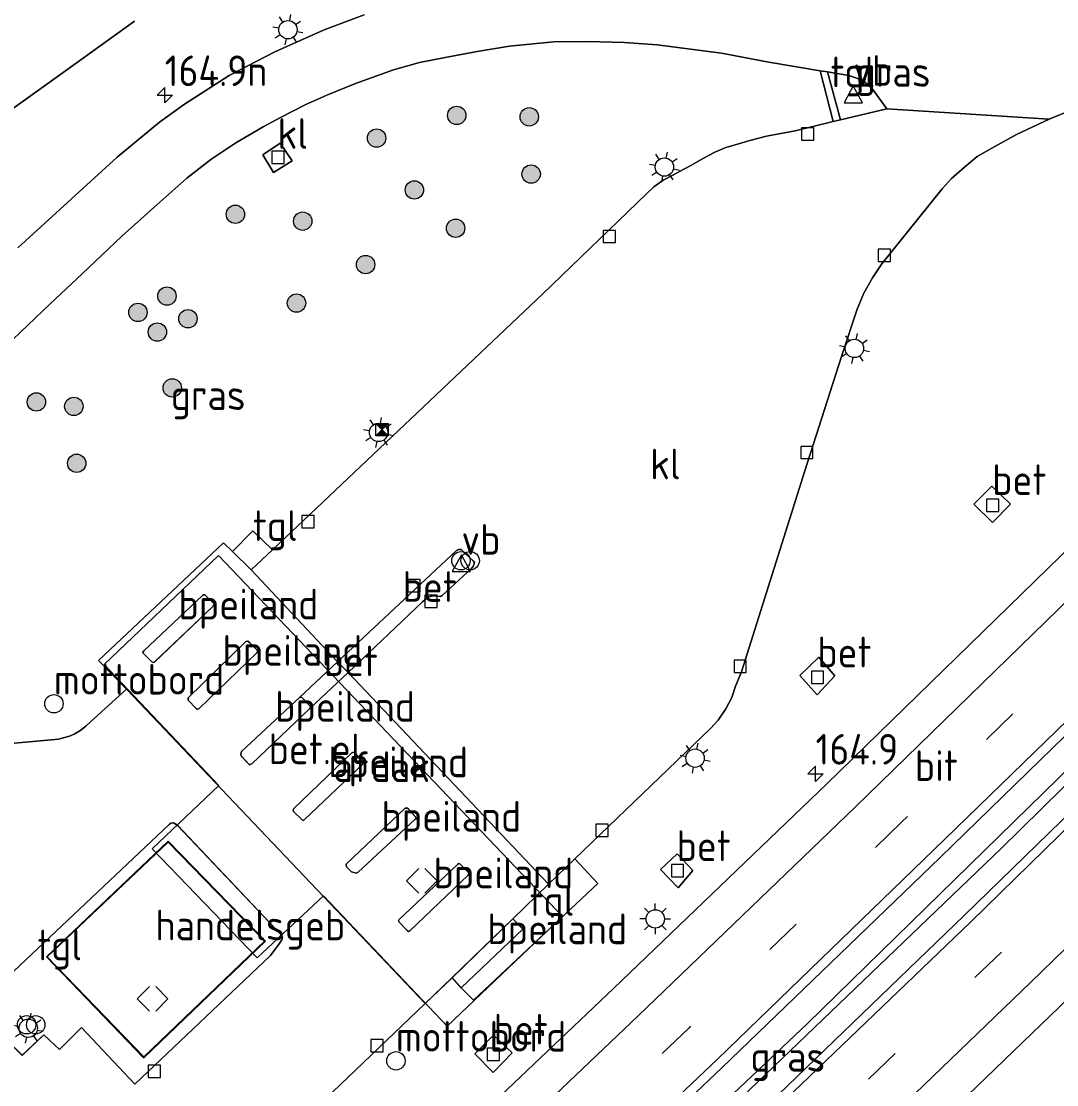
# Model space of a CAD drawing. Extents: x 253736 to 255979, y 477184 to 479215.
# Drawn here: x 255562.3 to 255646.8, y 478611 to 478697.8 of the extents above; entities that cross this region are included whole.
import ezdxf
from ezdxf.enums import TextEntityAlignment as Align

# ---------------------------------------------------------------- set-up
doc = ezdxf.new("R2010")
doc.units = 0
doc.linetypes.add('39strp', pattern=[12, 3, -9])
for name, color, linetype, lineweight in [('as-bs-kilometr', 8, 'Continuous', 18), ('bp-b5-bomenstruiken', 8, 'Continuous', 18), ('bp-b5-grasland', 8, 'Continuous', 18), ('bp-bs-boom', 8, 'Continuous', 18), ('gr-bs-geleiderail', 8, 'geleiderail', 18), ('kd-bs-dakrand', 8, 'Continuous', 18), ('kd-bs-maaiveldlijn', 8, 'Continuous', 18), ('kd-bs-nok', 8, 'Continuous', 18), ('mk-bs-39streep 0.15', 8, '39strp', 18), ('mk-bs-streep 0.15', 8, 'Continuous', 18), ('og-b5-bebouwing', 8, 'Continuous', 18), ('og-bs-inrichtingselement', 8, 'Continuous', 18), ('og-bs-terreinafscheiding', 8, 'Continuous', 18), ('vh-b5-verh_soort', 8, 'Continuous', 18), ('wh-bs-kolk', 8, 'Continuous', 18), ('wm-bs-lichtmast', 8, 'Continuous', 18), ('wm-bs-verkeersbord', 8, 'Continuous', 18)]:
    doc.layers.add(name, color=color, linetype=linetype, lineweight=lineweight)
doc.styles.add('rtw_iso', font='isocp.shx')
doc.linetypes.add('geleiderail', pattern='A,2,-1,[175,RTW.shx,S=0.5,R=0,X=0,Y=0],-1', length=4)

# ---------------------------------------------------------------- blocks, each defined once
blk = doc.blocks.new('dtbattr-r')
at = {"style": 'rtw_iso'}
blk.add_attdef('TAG', text='', height=2.5, dxfattribs=at).set_placement((0, 0), align=Align.MIDDLE_CENTER)
blk = doc.blocks.new('kolk')
blk.add_lwpolyline([(-0.5, -0.5), (0.5, -0.5), (0.5, 0.5), (-0.5, 0.5)], close=True)
blk = doc.blocks.new('dtb')
blk.add_circle((0, 0), 0.75)
blk = doc.blocks.new('dtbattr')
at = {"style": 'rtw_iso'}
blk.add_attdef('TAG', (0.591, 0.868), '', height=2.5, dxfattribs=at)
blk = doc.blocks.new('camera')
h = blk.add_hatch(color=256)
h.paths.add_polyline_path([(0.5, 0.5), (-0.5, 0.5), (0, 0)])
h.paths.add_polyline_path([(0, 0), (-0.5, -0.5), (0.5, -0.5)])
for p, q in [((-0.5, 0.5), (0.5, -0.5)), ((0.5, 0.5), (-0.5, -0.5))]:
    blk.add_line(p, q)
blk.add_lwpolyline([(-0.5, 0.5), (0.5, 0.5), (0.5, -0.5), (-0.5, -0.5)], close=True)
blk = doc.blocks.new('verkeersbord')
for p, q in [((0, 0.75), (-0.75, -0.625)), ((0.75, -0.625), (0, 0.75)), ((-0.75, -0.625), (0.75, -0.625))]:
    blk.add_line(p, q)
blk = doc.blocks.new('RW1 Buren totaal_ACAD_1_FMEBLOCK291')
at = {"layer": 'bp-b5-grasland'}
blk.add_polyline3d([(-22.17, 5.923, 25.28), (-18.508, 9.399, 25.298), (-15.92, 11.837, 25.325), (-12.669, 14.934, 25.325), (-9.824, 17.478, 25.337), (-7.371, 19.654, 25.322), (-5.408, 21.166, 25.337), (-3.365, 22.531, 25.352), (-1.153, 23.832, 25.358), (0.263, 24.601, 25.367), (2.348, 25.672, 25.388), (4.047, 26.443, 25.394), (6.388, 27.391, 25.391), (9.489, 28.487, 25.415), (11.617, 29.083, 25.445), (13.707, 29.516, 25.451), (16.322, 30.001, 25.451), (18.967, 30.441, 25.475), (22.553, 30.785, 25.481), (25.318, 30.821, 25.481), (28.326, 30.739, 25.532), (31.004, 30.54, 25.493), (36.25, 29.852, 25.535), (40.11, 29.122, 25.562), (44.294, 28.428, 25.559), (45.356, 24.278, 25.562), (42.25, 23.529, 25.541), (39.914, 23.08, 25.568), (38.556, 22.729, 25.598), (37.563, 22.428, 25.601), (36.609, 22.154, 25.601), (35.712, 21.767, 25.607), (34.833, 21.327, 25.601), (33.748, 20.7, 25.634), (33.241, 20.411, 25.643), (32.293, 19.913, 25.628), (31.498, 19.487, 25.616), (30.736, 18.937, 25.61), (30.132, 18.374, 25.646), (21.676, 10.207, 25.709), (-0.392, -10.676, 25.904), (-1.973, -9.121, 25.928), (-3.652, -10.807, 25.937), (-4.366, -10.114, 25.961), (-14.574, -19.694, 25.856), (-12.283, -22.048, 25.802), (-15.226, -24.721, 25.814), (-15.606, -25.053, 25.808), (-16.101, -25.437, 25.811), (-16.57, -25.723, 25.814), (-16.935, -25.873, 25.814), (-17.83, -26.132, 25.814), (-25.383, -26.804, 25.682)], dxfattribs=at)
blk.add_polyline3d([(1.222, 21.076, 25.301), (0.238, 22.507, 25.301), (-1.16, 21.57, 25.286), (-0.286, 20.108, 25.295)], close=True, dxfattribs=at)
blk = doc.blocks.new('RW1 Buren totaal_ACAD_1_FMEBLOCK301')
at = {"layer": 'bp-b5-grasland'}
for points in [[(-11.657, -5.268, 25.775), (3.466, 9.186, 25.82), (5.646, 11.3, 25.934), (6.387, 10.469, 25.933), (7.394, 9.458, 25.866), (17.538, 18.993, 25.928), (15.655, 20.989, 25.913), (26.745, 31.64, 25.823), (27.371, 32.325, 25.823), (27.983, 33.237, 25.823), (28.477, 34.158, 25.823), (28.766, 35.096, 25.823), (29.253, 36.258, 25.82), (34.442, 52.675, 25.76), (37.418, 61.999, 25.709), (38.689, 65.844, 25.664), (39.253, 67.171, 25.631), (39.953, 68.41, 25.631), (40.709, 69.559, 25.637), (45.644, 75.669, 25.631), (46.402, 76.518, 25.631), (47.461, 77.438, 25.631), (48.484, 78.304, 25.631), (49.922, 79.143, 25.631), (51.698, 80.114, 25.622), (54.35, 81.361, 25.634), (56.527, 82.25, 25.649)], [(107.747, 98.121, 26.01), (96.415, 86.638, 25.98), (72.297, 62.489, 25.949), (56.348, 46.73, 25.914), (36.231, 27.121, 25.846), (18.832, 10.419, 25.841), (0.938, -6.597, 25.763), (-14.016, -20.722, 25.721), (-35.506, -40.621, 25.662)]]:
    blk.add_polyline3d(points, dxfattribs=at)
for points in [[(49.738, 48.454, 25.508), (51.212, 49.947, 25.553), (49.683, 51.401, 25.493), (48.216, 49.938, 25.472)], [(35.429, 34.386, 25.547), (36.887, 35.94, 25.55), (35.569, 37.447, 25.529), (34.018, 35.947, 25.538)], [(24.084, 18.632, 25.583), (25.282, 20.033, 25.547), (24.008, 21.401, 25.529), (22.659, 20.129, 25.589)], [(8.997, 3.57, 25.589), (10.562, 5.155, 25.616), (9.016, 6.618, 25.61), (7.505, 5.074, 25.598)]]:
    blk.add_polyline3d(points, close=True, dxfattribs=at)
blk = doc.blocks.new('nokplat')
for p, q in [((-0.25, 1), (-1.25, 0)), ((0.25, 1), (1.25, 0)), ((-1.25, 0), (-0.25, -1)), ((1.25, 0), (0.25, -1))]:
    blk.add_line(p, q)
blk = doc.blocks.new('boom')
blk.add_hatch(color=256).paths.add_polyline_path([(-0.75, 0, 1), (0.75, 0, 1)])
blk.add_circle((0, 0), 0.75)
blk = doc.blocks.new('prullenbak')
for centre in [(-0.375, 0), (0.375, 0)]:
    blk.add_circle(centre, 0.75)
blk = doc.blocks.new('lantaarnpaal')
for p, q in [((-0.884, 0.884), (-0.53, 0.53)), ((0, 0.75), (0, 1.25)), ((0.53, 0.53), (0.884, 0.884)), ((-0.75, 0), (-1.25, 0)), ((0.75, 0), (1.25, 0)), ((-0.53, -0.53), (-0.884, -0.884)), ((0, -0.75), (0, -1.25)), ((0.53, -0.53), (0.884, -0.884))]:
    blk.add_line(p, q)
blk.add_circle((0, 0), 0.75)
blk = doc.blocks.new('RW1 Buren totaal_ACAD_1_FMEBLOCK908')
at = {"layer": 'vh-b5-verh_soort'}
for points in [[(13.508, 2.824, 25.739), (13.6, 2.635, 25.739), (13.565, 2.421, 25.739), (13.341, 2.082, 25.76), (12.62, 1.131, 25.781), (1.551, -9.365, 25.826), (-2.795, -4.752, 25.88), (-4.576, -6.53, 25.841), (-5.859, -5.332, 25.85), (-7.624, -7.018, 25.838), (-8.874, -5.775, 25.835), (-10.62, -7.457, 25.79), (-8.78, -9.466, 25.793), (-8.661, -9.64, 25.793), (-8.552, -9.822, 25.793), (-8.472, -10.282, 25.793), (-8.394, -11.383, 25.718), (-12.828, -11.966, 25.601), (-13.014, -11.932, 25.595), (-13.247, -11.832, 25.598), (-13.459, -11.58, 25.598), (-13.6, -11.288, 25.598), (-13.549, -11.01, 25.601), (-12.703, -4.292, 25.646), (4.361, 11.826, 25.778), (4.51, 11.927, 25.778), (4.714, 11.966, 25.784), (5.03, 11.752, 25.784)], [(12.21, 2.305, 25.772), (4.293, 10.457, 25.772), (-5.648, 1.032, 25.772), (2.282, -7.212, 25.772)]]:
    blk.add_polyline3d(points, close=True, dxfattribs=at)
blk = doc.blocks.new('RW1 Buren totaal_ACAD_1_FMEBLOCK911')
at = {"layer": 'vh-b5-verh_soort'}
for points in [[(35.87, 7.82, 25.82), (20.747, -6.634, 25.775), (11.589, -7.816, 25.82), (0.409, -9.25, 25.739), (-5.832, -10.009, 25.697), (-7.319, -10.301, 25.652), (-9.352, -10.844, 25.628), (-11.6, -11.629, 25.571), (-13.858, -12.654, 25.523), (-15.852, -13.595, 25.514), (-17.887, -14.724, 25.502), (-19.001, -15.522, 25.517), (-19.43, -15.735, 25.502), (-20.032, -16.22, 25.487), (-20.884, -17.004, 25.478), (-21.674, -17.809, 25.481), (-22.464, -18.617, 25.487), (-24.292, -20.66, 25.469), (-25.6, -22.239, 25.46), (-26.578, -23.531, 25.457), (-27.337, -24.796, 25.439), (-28.332, -26.627, 25.406), (-29.33, -28.849, 25.355), (-30.271, -31.715, 25.346), (-31.008, -33.476, 25.262), (-35.87, -32.116, 25.193), (-34.54, -27.535, 25.202), (-33.836, -24.658, 25.199), (-33.957, -23.175, 25.229), (-34.628, -15.059, 25.319), (-34.748, -11.873, 25.331), (-34.701, -9.761, 25.346), (-34.293, -8.206, 25.358), (-33.703, -5.724, 25.367), (-31.26, -6.221, 25.367), (-30.141, -2.002, 25.379), (-32.589, -1.25, 25.397), (-32.084, 0.84, 25.382), (-31.823, 1.855, 25.382), (-31.499, 2.48, 25.382), (-31.031, 3.026, 25.376), (-30.492, 3.621, 25.37), (-29.952, 4.101, 25.37), (-8.99, 23.757, 25.625), (-8.01, 24.702, 25.628), (-6.332, 26.3, 25.685), (-5.775, 26.829, 25.685), (-5.24, 27.285, 25.685), (-4.685, 27.697, 25.673), (-4.078, 28.057, 25.673), (-3.53, 28.371, 25.667), (-2.951, 28.59, 25.667), (-2.229, 28.711, 25.67), (-1.6, 28.719, 25.682), (5.953, 29.392, 25.814), (6.848, 29.651, 25.814), (7.212, 29.8, 25.814), (7.681, 30.087, 25.811), (8.177, 30.471, 25.808), (8.556, 30.803, 25.814), (11.499, 33.476, 25.802)], [(24.118, 13.438, 25.739), (15.64, 22.366, 25.784), (15.324, 22.579, 25.784), (15.12, 22.541, 25.778), (14.97, 22.44, 25.778), (-2.093, 6.322, 25.646), (-2.94, -0.397, 25.601), (-2.99, -0.674, 25.598), (-2.849, -0.967, 25.598), (-2.637, -1.219, 25.598), (-2.404, -1.318, 25.595), (-2.218, -1.353, 25.601), (2.216, -0.77, 25.718), (2.138, 0.331, 25.793), (2.058, 0.792, 25.793), (1.948, 0.974, 25.793), (1.83, 1.147, 25.793), (-0.01, 3.156, 25.79), (1.736, 4.838, 25.835), (2.986, 3.596, 25.838), (4.751, 5.281, 25.85), (6.034, 4.083, 25.841), (7.815, 5.862, 25.88), (12.161, 1.248, 25.826), (23.23, 11.745, 25.781), (23.951, 12.695, 25.76), (24.175, 13.035, 25.739), (24.209, 13.248, 25.739)]]:
    blk.add_polyline3d(points, close=True, dxfattribs=at)
blk = doc.blocks.new('RW1 Buren totaal_ACAD_1_FMEBLOCK912')
at = {"layer": 'vh-b5-verh_soort'}
for points in [[(-7.433, 18.102, 25.937), (-5.891, 16.604, 25.904), (1.152, 9.086, 25.856), (-1.946, 6.179, 25.934), (-6.685, 1.784, 25.95), (-6.749, 1.562, 25.932), (-6.731, 1.426, 25.931), (-6.067, 0.725, 25.935), (-5.979, 0.707, 25.942), (-5.845, 0.769, 25.937), (-1.107, 5.282, 25.938), (2.006, 8.227, 25.856), (18.356, -9.047, 25.793), (15.446, -11.87, 25.948), (10.486, -16.681, 25.934), (8.306, -18.795, 25.82), (-16.065, 6.861, 25.802), (-18.356, 9.214, 25.856), (-8.148, 18.795, 25.961)], [(-8.931, 13.83, 25.944), (-9.692, 14.554, 25.957), (-9.789, 14.562, 25.957), (-9.88, 14.512, 25.956), (-14.659, 9.999, 25.947), (-14.729, 9.893, 25.857), (-14.707, 9.812, 25.856), (-14.005, 9.091, 25.849), (-13.905, 9.038, 25.848), (-13.802, 9.065, 25.836), (-8.994, 13.624, 25.931), (-8.938, 13.709, 25.915)], [(-5.44, 9.839, 25.95), (-5.383, 9.938, 25.95), (-5.414, 10.043, 25.949), (-6.003, 10.641, 25.948), (-6.172, 10.784, 25.948), (-6.337, 10.758, 25.955), (-11.03, 6.166, 25.942), (-11.043, 6.063, 25.93), (-11.028, 5.962, 25.934), (-10.387, 5.282, 25.96), (-10.317, 5.229, 25.957), (-10.161, 5.266, 25.959)], [(-1.567, -3.799, 25.967), (3.216, 0.747, 25.963), (3.269, 0.922, 25.968), (3.205, 0.977, 25.967), (2.567, 1.655, 25.971), (2.462, 1.712, 25.971), (2.323, 1.659, 25.972), (-2.424, -2.883, 25.959), (-2.477, -2.992, 25.956), (-2.448, -3.113, 25.957), (-1.744, -3.793, 25.97), (-1.635, -3.846, 25.969)], [(6.659, -2.852, 25.974), (1.874, -7.4, 25.96), (1.856, -7.479, 25.96), (1.881, -7.628, 25.96), (2.275, -8.056, 25.914), (2.674, -8.15, 25.915), (2.819, -8.071, 25.942), (7.446, -3.764, 25.963), (7.549, -3.709, 25.963), (7.499, -3.549, 25.963), (6.867, -2.857, 25.974), (6.729, -2.854, 25.974)], [(10.953, -7.405, 25.929), (6.177, -11.935, 25.936), (6.122, -12.041, 25.936), (6.166, -12.163, 25.936), (6.826, -12.83, 25.934), (6.933, -12.909, 25.934), (7.034, -12.865, 25.933), (11.808, -8.304, 25.93), (11.865, -8.187, 25.93), (11.828, -8.093, 25.93), (11.155, -7.416, 25.927), (11.052, -7.365, 25.928)]]:
    blk.add_polyline3d(points, close=True, dxfattribs=at)
blk = doc.blocks.new('hecto')
for p, q in [((0, 0.625), (-0.625, 0)), ((0, -0.625), (0, 0.625)), ((-0.625, 0), (0.625, 0)), ((0.625, 0), (0, -0.625))]:
    blk.add_line(p, q)

msp = doc.modelspace()

# ---------------------------------------------------------------- linework, layer by layer
at = {"layer": 'bp-b5-bomenstruiken'}
msp.add_polyline3d([(255571.536, 478697.828, 25.283), (255566.793, 478694.402, 25.34), (255558.304, 478688.337, 25.328)], dxfattribs=at)
at = {"layer": 'bp-b5-grasland'}
for points in [[(255728.944, 478714.544, 26.401), (255710.873, 478695.951, 26.352), (255691.542, 478676.413, 26.302), (255673.937, 478658.842, 26.263), (255656.124, 478641.266, 26.217), (255639.242, 478624.838, 26.152), (255619.511, 478605.836, 26.108), (255602.788, 478589.977, 26.062), (255584.159, 478572.524, 25.988), (255566.343, 478555.935, 25.94), (255546.277, 478537.612, 25.885)], [(255553.989, 478530.002, 25.619), (255573.768, 478548.089, 25.7), (255593.872, 478566.787, 25.745), (255599.514, 478572.047, 25.75), (255610.44, 478582.34, 25.805), (255627.55, 478598.622, 25.832), (255647.013, 478617.384, 25.879), (255664.79, 478634.763, 25.948), (255699.461, 478669.066, 26.047), (255718.236, 478688.064, 26.092), (255734.189, 478704.368, 26.149)], [(255543.582, 478541.593, 25.924), (255563.526, 478559.905, 25.952), (255581.495, 478576.534, 26.021), (255600.015, 478593.957, 26.065), (255619.453, 478612.399, 26.096), (255637.281, 478629.581, 26.15), (255654.601, 478646.446, 26.182), (255671.977, 478663.64, 26.24), (255689.036, 478680.734, 26.279), (255706.454, 478698.315, 26.297)], [(255590.276, 478698.344, 25.568), (255587.016, 478697.125, 25.529), (255582.994, 478695.335, 25.523), (255579.265, 478693.397, 25.508), (255575.634, 478691.04, 25.49), (255573.58, 478689.583, 25.475), (255570.141, 478686.717, 25.481), (255562.033, 478679.336, 25.481)], [(255558.304, 478688.337, 25.328), (255566.793, 478694.402, 25.34), (255571.536, 478697.828, 25.283)]]:
    msp.add_polyline3d(points, dxfattribs=at)
msp.add_polyline3d([(255632.934, 478690.658, 25.571), (255629.15, 478689.765, 25.571), (255628.088, 478693.702, 25.565), (255629.809, 478693.4, 25.577), (255630.478, 478693.169, 25.565), (255631.115, 478692.851, 25.568), (255631.696, 478692.349, 25.574)], close=True, dxfattribs=at)
at = {"layer": 'gr-bs-geleiderail'}
for points in [[(255747.229, 478736.514, 27.083), (255713.217, 478701.936, 26.981), (255672.221, 478660.766, 26.879), (255626.429, 478615.991, 26.672), (255581.809, 478573.816, 26.594), (255539.52, 478534.968, 26.495), (255484.322, 478485.876, 26.309)], [(255484.75, 478485.213, 26.318), (255529.158, 478524.615, 26.486), (255565.651, 478557.814, 26.576), (255599.867, 478589.681, 26.678), (255642.261, 478630.299, 26.78), (255680.323, 478667.78, 26.9), (255720.359, 478708.078, 26.993), (255747.669, 478735.967, 27.083)]]:
    msp.add_polyline3d(points, dxfattribs=at)
at = {"layer": 'kd-bs-dakrand'}
msp.add_polyline3d([(255572.292, 478613.306, 29.3), (255564.431, 478621.477, 29.276), (255574.301, 478630.834, 29.276), (255582.148, 478622.753, 29.276), (255572.292, 478613.306, 29.3)], dxfattribs=at)
at = {"layer": 'kd-bs-maaiveldlijn'}
msp.add_polyline3d([(255582.219, 478622.752, 25.772), (255574.302, 478630.904, 25.772), (255564.36, 478621.479, 25.772), (255572.291, 478613.235, 25.772), (255582.219, 478622.752, 25.772)], dxfattribs=at)
at = {"layer": 'mk-bs-39streep 0.15'}
for points in [[(255743.486, 478742.65, 26.334), (255733.764, 478732.487, 26.307), (255716.416, 478714.5, 26.262), (255703.477, 478701.334, 26.214), (255686.146, 478683.807, 26.189), (255669.011, 478666.651, 26.132), (255651.806, 478649.664, 26.095), (255634.156, 478632.487, 26.044), (255616.755, 478615.656, 26.001), (255597.113, 478597.019, 25.955), (255578.859, 478579.877, 25.915), (255560.555, 478562.873, 25.848), (255540.985, 478544.918, 25.82), (255523.589, 478529.254, 25.777), (255504.934, 478512.616, 25.725), (255485.884, 478495.851, 25.672), (255480.533, 478491.193, 25.662)], [(255750.986, 478731.376, 26.332), (255749.068, 478729.365, 26.326), (255732.026, 478711.699, 26.296), (255713.758, 478692.978, 26.232), (255694.299, 478673.273, 26.209), (255676.823, 478655.788, 26.146), (255659.168, 478638.355, 26.098), (255642.277, 478621.854, 26.039), (255622.49, 478602.955, 26.001), (255605.827, 478587.065, 25.958), (255587.285, 478569.678, 25.907), (255569.264, 478552.913, 25.837), (255549.208, 478534.592, 25.775), (255531.797, 478518.831, 25.757), (255513.59, 478502.672, 25.707), (255495.613, 478486.822, 25.647), (255487.938, 478480.141, 25.622)]]:
    msp.add_polyline3d(points, dxfattribs=at)
at = {"layer": 'mk-bs-streep 0.15'}
for points in [[(255774.802, 478780.677, 26.362), (255757.607, 478762.591, 26.29), (255739.706, 478743.815, 26.241), (255723.53, 478726.907, 26.206), (255701.785, 478704.588, 26.093), (255690.429, 478693.113, 26.128), (255666.547, 478669.155, 26.061), (255650.056, 478652.896, 26.011), (255630.35, 478633.684, 25.967), (255612.635, 478616.642, 25.945), (255595.098, 478599.952, 25.876), (255579.599, 478585.403, 25.823), (255557.994, 478565.311, 25.763), (255542.046, 478550.69, 25.714), (255520.836, 478531.514, 25.659), (255504.218, 478516.699, 25.599), (255483.646, 478498.514, 25.557), (255478.579, 478494.109, 25.542)], [(255745.445, 478739.705, 26.423), (255736.312, 478730.157, 26.385), (255719.168, 478712.334, 26.349), (255705.967, 478698.872, 26.297), (255688.618, 478681.345, 26.27), (255671.474, 478664.17, 26.222), (255654.078, 478647.022, 26.172), (255636.75, 478630.187, 26.126), (255619.099, 478613.127, 26.087), (255599.521, 478594.543, 26.047), (255581.125, 478577.228, 26.004), (255563.067, 478560.487, 25.935), (255543.167, 478542.181, 25.891), (255525.942, 478526.707, 25.863), (255507.405, 478510.133, 25.813), (255489.753, 478494.626, 25.785), (255482.484, 478488.281, 25.759)], [(255749.007, 478734.351, 26.435), (255746.749, 478731.985, 26.428), (255729.456, 478714.057, 26.394), (255711.29, 478695.439, 26.34), (255692.038, 478675.899, 26.296), (255674.378, 478658.263, 26.255), (255656.607, 478640.781, 26.204), (255639.763, 478624.328, 26.139), (255620.042, 478605.38, 26.102), (255603.318, 478589.469, 26.052), (255584.725, 478572.001, 25.988), (255566.867, 478555.433, 25.933), (255546.769, 478537.072, 25.867), (255529.397, 478521.384, 25.836), (255511.171, 478505.118, 25.793), (255493.349, 478489.435, 25.728), (255486.002, 478483.032, 25.71)], [(255752.972, 478728.39, 26.238), (255751.256, 478726.597, 26.232), (255732.459, 478707.084, 26.193), (255716.213, 478690.489, 26.146), (255697.315, 478671.33, 26.095), (255680.054, 478654.095, 26.048), (255661.548, 478635.809, 25.984), (255644.654, 478619.371, 25.947), (255624.334, 478599.815, 25.883), (255607.793, 478584.117, 25.857), (255588.628, 478566.099, 25.801), (255571.463, 478550.216, 25.764), (255550.972, 478531.452, 25.693), (255534.082, 478516.254, 25.663), (255520.153, 478503.807, 25.628), (255505.925, 478491.26, 25.592), (255505.243, 478490.622, 25.602), (255504.438, 478489.904, 25.593), (255490.267, 478476.667, 25.546)]]:
    msp.add_polyline3d(points, dxfattribs=at)
at = {"layer": 'og-b5-bebouwing'}
for points in [[(255578.403, 478654.215, 32.343), (255606.47, 478624.755, 32.343), (255597.065, 478615.8, 32.343), (255586.971, 478626.433, 32.343), (255581.541, 478621.374, 32.343), (255572.98, 478630.269, 32.343), (255578.421, 478635.437, 32.343), (255569.08, 478645.334, 32.343)], [(255578.032, 478650.278, 25.944), (255578.025, 478650.157, 25.915), (255577.969, 478650.072, 25.931), (255573.161, 478645.514, 25.836), (255573.057, 478645.487, 25.848), (255572.958, 478645.539, 25.849), (255572.256, 478646.26, 25.856), (255572.234, 478646.341, 25.857), (255572.304, 478646.447, 25.947), (255577.083, 478650.96, 25.956), (255577.173, 478651.01, 25.957), (255577.271, 478651.002, 25.957)], [(255581.522, 478646.287, 25.95), (255576.801, 478641.714, 25.959), (255576.645, 478641.677, 25.957), (255576.575, 478641.731, 25.96), (255575.934, 478642.41, 25.934), (255575.92, 478642.512, 25.93), (255575.932, 478642.615, 25.942), (255580.626, 478647.207, 25.955), (255580.791, 478647.232, 25.948), (255580.96, 478647.089, 25.948), (255581.548, 478646.492, 25.949), (255581.579, 478646.387, 25.95)], [(255585.855, 478641.73, 25.938), (255581.117, 478637.218, 25.937), (255580.984, 478637.155, 25.942), (255580.895, 478637.173, 25.935), (255580.232, 478637.874, 25.931), (255580.213, 478638.011, 25.932), (255580.277, 478638.233, 25.95), (255585.016, 478642.628, 25.934), (255585.135, 478642.667, 25.931), (255585.195, 478642.642, 25.938), (255585.892, 478641.909, 25.943), (255585.909, 478641.828, 25.942)], [(255585.396, 478632.65, 25.967), (255585.327, 478632.602, 25.969), (255585.219, 478632.655, 25.97), (255584.515, 478633.336, 25.957), (255584.486, 478633.457, 25.956), (255584.538, 478633.565, 25.959), (255589.286, 478638.108, 25.972), (255589.425, 478638.16, 25.971), (255589.529, 478638.103, 25.971), (255590.167, 478637.425, 25.967), (255590.232, 478637.371, 25.968), (255590.178, 478637.196, 25.963)], [(255593.621, 478633.597, 25.974), (255593.691, 478633.594, 25.974), (255593.829, 478633.591, 25.974), (255594.462, 478632.9, 25.963), (255594.511, 478632.739, 25.963), (255594.408, 478632.685, 25.963), (255589.782, 478628.378, 25.942), (255589.636, 478628.298, 25.915), (255589.237, 478628.393, 25.914), (255588.844, 478628.821, 25.96), (255588.818, 478628.969, 25.96), (255588.837, 478629.048, 25.96)], [(255582.219, 478622.752, 25.772), (255572.291, 478613.235, 25.772), (255564.36, 478621.479, 25.772), (255574.302, 478630.904, 25.772)], [(255597.915, 478629.043, 25.929), (255598.015, 478629.083, 25.928), (255598.118, 478629.032, 25.927), (255598.79, 478628.355, 25.93), (255598.827, 478628.262, 25.93), (255598.77, 478628.145, 25.93), (255593.996, 478623.584, 25.933), (255593.896, 478623.54, 25.934), (255593.789, 478623.619, 25.934), (255593.128, 478624.285, 25.936), (255593.085, 478624.407, 25.936), (255593.14, 478624.514, 25.936)], [(255598.19, 478618.936, 25.933), (255597.448, 478619.768, 25.934), (255602.408, 478624.579, 25.948), (255603.227, 478623.736, 25.934)]]:
    msp.add_polyline3d(points, close=True, dxfattribs=at)
at = {"layer": 'og-bs-terreinafscheiding'}
for points in [[(255482.91, 478487.644, 25.772), (255490.181, 478493.98, 25.795), (255507.874, 478509.505, 25.833), (255526.432, 478526.11, 25.888), (255543.582, 478541.593, 25.924), (255563.526, 478559.905, 25.952), (255581.495, 478576.534, 26.021), (255600.015, 478593.957, 26.065), (255619.453, 478612.399, 26.096), (255637.281, 478629.581, 26.15), (255654.601, 478646.446, 26.182), (255671.977, 478663.64, 26.24), (255689.036, 478680.734, 26.279), (255706.454, 478698.315, 26.297), (255719.557, 478711.716, 26.361), (255736.817, 478729.573, 26.403), (255745.891, 478739.035, 26.433)], [(255485.58, 478483.661, 25.724), (255492.78, 478489.942, 25.746), (255510.645, 478505.634, 25.794), (255528.885, 478521.905, 25.847), (255546.277, 478537.612, 25.885), (255566.343, 478555.935, 25.94), (255584.159, 478572.524, 25.988), (255602.788, 478589.977, 26.062), (255619.511, 478605.836, 26.108), (255639.242, 478624.838, 26.152), (255656.124, 478641.266, 26.217), (255673.937, 478658.842, 26.263), (255691.542, 478676.413, 26.302), (255710.873, 478695.951, 26.352), (255728.944, 478714.544, 26.401), (255746.299, 478732.617, 26.44), (255748.574, 478735.002, 26.447)], [(255754.728, 478725.751, 26.184), (255753.784, 478724.757, 26.183), (255734.189, 478704.368, 26.149), (255718.236, 478688.064, 26.092), (255699.461, 478669.066, 26.047), (255664.79, 478634.763, 25.948), (255647.013, 478617.384, 25.879), (255627.55, 478598.622, 25.832), (255610.44, 478582.34, 25.805), (255599.514, 478572.047, 25.75), (255593.872, 478566.787, 25.745), (255573.768, 478548.089, 25.7), (255553.989, 478530.002, 25.619), (255536.279, 478514.053, 25.611), (255518.439, 478498.168, 25.569), (255511.135, 478491.367, 25.536), (255500.445, 478481.352, 25.485), (255492.276, 478473.669, 25.46)], [(255672.153, 478697.983, 25.798), (255680.747, 478701.117, 25.851), (255688.975, 478704.906, 25.891), (255697.204, 478709.317, 25.969), (255704.485, 478714.131, 26.027), (255712.087, 478720.309, 26.148), (255712.324, 478719.876, 26.124), (255699.55, 478706.588, 26.01), (255688.217, 478695.106, 25.98), (255664.099, 478670.957, 25.949), (255648.151, 478655.198, 25.914), (255628.033, 478635.588, 25.846), (255610.635, 478618.887, 25.841), (255592.74, 478601.87, 25.763), (255577.786, 478587.745, 25.721), (255556.296, 478567.846, 25.662), (255540.279, 478553.154, 25.626), (255518.573, 478533.556, 25.555), (255502.258, 478519.001, 25.521), (255481.292, 478500.471, 25.459), (255476.892, 478496.626, 25.446)], [(255562.033, 478679.336, 25.481), (255570.141, 478686.717, 25.481), (255573.58, 478689.583, 25.475), (255575.634, 478691.04, 25.49), (255579.265, 478693.397, 25.508), (255582.994, 478695.335, 25.523), (255587.016, 478697.125, 25.529), (255590.276, 478698.344, 25.568)], [(255558.304, 478688.337, 25.328), (255566.793, 478694.402, 25.34), (255571.536, 478697.828, 25.283)], [(255561.011, 478671.28, 25.28), (255564.673, 478674.756, 25.298), (255567.261, 478677.194, 25.325), (255570.512, 478680.291, 25.325), (255573.357, 478682.835, 25.337), (255575.81, 478685.011, 25.322), (255577.773, 478686.523, 25.337), (255579.816, 478687.888, 25.352), (255582.028, 478689.189, 25.358), (255583.444, 478689.958, 25.367), (255585.529, 478691.029, 25.388), (255587.228, 478691.8, 25.394), (255589.569, 478692.748, 25.391), (255592.67, 478693.844, 25.415), (255594.798, 478694.44, 25.445), (255596.888, 478694.873, 25.451), (255599.503, 478695.358, 25.451), (255602.148, 478695.798, 25.475), (255605.734, 478696.142, 25.481), (255608.499, 478696.178, 25.481), (255611.507, 478696.096, 25.532), (255614.185, 478695.897, 25.493), (255619.431, 478695.209, 25.535), (255623.291, 478694.479, 25.562), (255627.475, 478693.785, 25.559), (255628.088, 478693.702, 25.565), (255629.809, 478693.4, 25.577), (255630.478, 478693.169, 25.565), (255631.115, 478692.851, 25.568), (255631.696, 478692.349, 25.574), (255632.934, 478690.658, 25.571), (255646.152, 478689.828, 25.634), (255648.329, 478690.718, 25.649)], [(255628.537, 478689.635, 25.562), (255627.475, 478693.785, 25.559)], [(255629.15, 478689.765, 25.571), (255628.088, 478693.702, 25.565)], [(255628.537, 478689.635, 25.562), (255629.15, 478689.765, 25.571), (255632.934, 478690.658, 25.571)], [(255628.537, 478689.635, 25.562), (255625.431, 478688.886, 25.541), (255623.095, 478688.437, 25.568), (255621.737, 478688.086, 25.598), (255620.744, 478687.785, 25.601), (255619.79, 478687.511, 25.601), (255618.893, 478687.124, 25.607), (255618.014, 478686.684, 25.601), (255616.929, 478686.057, 25.634), (255616.422, 478685.768, 25.643), (255615.474, 478685.27, 25.628), (255614.679, 478684.844, 25.616), (255613.917, 478684.294, 25.61), (255613.313, 478683.731, 25.646), (255604.857, 478675.564, 25.709), (255582.789, 478654.681, 25.904), (255581.071, 478653.053, 25.904), (255579.529, 478654.55, 25.937), (255578.815, 478655.243, 25.961), (255568.607, 478645.663, 25.856), (255570.898, 478643.309, 25.802), (255567.955, 478640.636, 25.814), (255567.575, 478640.304, 25.808), (255567.08, 478639.92, 25.811), (255566.611, 478639.634, 25.814), (255566.246, 478639.484, 25.814), (255565.351, 478639.225, 25.814), (255557.798, 478638.553, 25.682)], [(255605.318, 478627.402, 25.793), (255607.457, 478629.456, 25.913), (255618.547, 478640.108, 25.823), (255619.173, 478640.792, 25.823), (255619.785, 478641.705, 25.823), (255620.28, 478642.626, 25.823), (255620.569, 478643.563, 25.823), (255621.055, 478644.725, 25.82), (255626.245, 478661.142, 25.76), (255629.221, 478670.466, 25.709), (255630.491, 478674.312, 25.664), (255631.055, 478675.638, 25.631), (255631.755, 478676.878, 25.631), (255632.512, 478678.027, 25.637), (255637.447, 478684.137, 25.631), (255638.204, 478684.985, 25.631), (255639.263, 478685.905, 25.631), (255640.286, 478686.771, 25.631), (255641.724, 478687.61, 25.631), (255643.501, 478688.581, 25.622), (255646.152, 478689.828, 25.634)], [(255584.403, 478686.433, 25.301), (255583.419, 478687.864, 25.301), (255582.021, 478686.927, 25.286), (255582.895, 478685.465, 25.295), (255584.403, 478686.433, 25.301)], [(255641.541, 478656.922, 25.508), (255643.015, 478658.415, 25.553), (255641.486, 478659.868, 25.493), (255640.018, 478658.405, 25.472), (255641.541, 478656.922, 25.508)], [(255582.789, 478654.681, 25.904), (255581.208, 478656.236, 25.928), (255579.529, 478654.55, 25.937)], [(255588.969, 478644.676, 25.856), (255595.048, 478650.427, 25.826), (255595.541, 478650.834, 25.826), (255595.904, 478650.939, 25.826), (255596.163, 478650.901, 25.826), (255596.501, 478650.876, 25.823), (255596.644, 478650.96, 25.823), (255599.042, 478653.163, 25.841), (255599.207, 478653.385, 25.844), (255599.286, 478653.639, 25.841), (255599.186, 478653.789, 25.844), (255598.487, 478654.418, 25.835), (255598.198, 478654.719, 25.841), (255597.979, 478654.702, 25.841), (255597.817, 478654.636, 25.841), (255588.114, 478645.534, 25.856), (255585.016, 478642.628, 25.934)], [(255581.071, 478653.053, 25.904), (255588.114, 478645.534, 25.856)], [(255578.032, 478650.278, 25.944), (255578.025, 478650.157, 25.915), (255577.969, 478650.072, 25.931), (255573.161, 478645.514, 25.836), (255573.057, 478645.487, 25.848), (255572.958, 478645.539, 25.849), (255572.256, 478646.26, 25.856), (255572.234, 478646.341, 25.857), (255572.304, 478646.447, 25.947), (255577.083, 478650.96, 25.956), (255577.173, 478651.01, 25.957), (255577.271, 478651.002, 25.957), (255578.032, 478650.278, 25.944)], [(255581.522, 478646.287, 25.95), (255581.579, 478646.387, 25.95), (255581.548, 478646.492, 25.949), (255580.96, 478647.089, 25.948), (255580.791, 478647.232, 25.948), (255580.626, 478647.207, 25.955), (255575.932, 478642.615, 25.942), (255575.92, 478642.512, 25.93), (255575.934, 478642.41, 25.934), (255576.575, 478641.731, 25.96), (255576.645, 478641.677, 25.957), (255576.801, 478641.714, 25.959), (255581.522, 478646.287, 25.95)], [(255627.231, 478642.853, 25.547), (255628.689, 478644.407, 25.55), (255627.372, 478645.915, 25.529), (255625.82, 478644.415, 25.538), (255627.231, 478642.853, 25.547)], [(255588.969, 478644.676, 25.856), (255588.114, 478645.534, 25.856)], [(255588.969, 478644.676, 25.856), (255585.855, 478641.73, 25.938)], [(255588.969, 478644.676, 25.856), (255605.318, 478627.402, 25.793)], [(255595.268, 478617.654, 25.82), (255570.898, 478643.309, 25.802)], [(255585.016, 478642.628, 25.934), (255585.135, 478642.667, 25.931), (255585.195, 478642.642, 25.938), (255585.892, 478641.909, 25.943), (255585.909, 478641.828, 25.942), (255585.855, 478641.73, 25.938), (255581.117, 478637.218, 25.937), (255580.984, 478637.155, 25.942), (255580.895, 478637.173, 25.935), (255580.232, 478637.874, 25.931), (255580.213, 478638.011, 25.932), (255580.277, 478638.233, 25.95), (255585.016, 478642.628, 25.934)], [(255585.396, 478632.65, 25.967), (255585.327, 478632.602, 25.969), (255585.219, 478632.655, 25.97), (255584.515, 478633.336, 25.957), (255584.486, 478633.457, 25.956), (255584.538, 478633.565, 25.959), (255589.286, 478638.108, 25.972), (255589.425, 478638.16, 25.971), (255589.529, 478638.103, 25.971), (255590.167, 478637.425, 25.967), (255590.232, 478637.371, 25.968), (255590.178, 478637.196, 25.963), (255585.396, 478632.65, 25.967)], [(255593.621, 478633.597, 25.974), (255593.691, 478633.594, 25.974), (255593.829, 478633.591, 25.974), (255594.462, 478632.9, 25.963), (255594.511, 478632.739, 25.963), (255594.408, 478632.685, 25.963), (255589.782, 478628.378, 25.942), (255589.636, 478628.298, 25.915), (255589.237, 478628.393, 25.914), (255588.844, 478628.821, 25.96), (255588.818, 478628.969, 25.96), (255588.837, 478629.048, 25.96), (255593.621, 478633.597, 25.974)], [(255557.305, 478616.155, 25.646), (255574.369, 478632.273, 25.778), (255574.518, 478632.374, 25.778), (255574.723, 478632.413, 25.784), (255575.039, 478632.199, 25.784), (255583.517, 478623.271, 25.739)], [(255607.457, 478629.456, 25.913), (255609.341, 478627.46, 25.928), (255599.196, 478617.925, 25.866), (255598.19, 478618.936, 25.933)], [(255615.887, 478627.099, 25.583), (255617.084, 478628.5, 25.547), (255615.811, 478629.868, 25.529), (255614.462, 478628.597, 25.589), (255615.887, 478627.099, 25.583)], [(255597.915, 478629.043, 25.929), (255598.015, 478629.083, 25.928), (255598.118, 478629.032, 25.927), (255598.79, 478628.355, 25.93), (255598.827, 478628.262, 25.93), (255598.77, 478628.145, 25.93), (255593.996, 478623.584, 25.933), (255593.896, 478623.54, 25.934), (255593.789, 478623.619, 25.934), (255593.128, 478624.285, 25.936), (255593.085, 478624.407, 25.936), (255593.14, 478624.514, 25.936), (255597.915, 478629.043, 25.929)], [(255605.318, 478627.402, 25.793), (255602.408, 478624.579, 25.948), (255597.448, 478619.768, 25.934), (255595.268, 478617.654, 25.82), (255580.146, 478603.2, 25.775), (255570.469, 478593.922, 25.7), (255570.079, 478593.539, 25.685), (255569.632, 478593.15, 25.661), (255568.779, 478592.628, 25.661), (255568.239, 478592.508, 25.661), (255567.482, 478592.386, 25.661), (255566.813, 478592.237, 25.661), (255565.589, 478592.086, 25.685), (255556.412, 478590.933, 25.652)], [(255602.408, 478624.579, 25.948), (255603.227, 478623.736, 25.934), (255598.19, 478618.936, 25.933)], [(255583.517, 478623.271, 25.739), (255583.608, 478623.082, 25.739), (255583.574, 478622.868, 25.739), (255583.35, 478622.529, 25.76), (255582.629, 478621.578, 25.781), (255571.559, 478611.082, 25.826), (255567.213, 478615.695, 25.88), (255565.433, 478613.917, 25.841), (255564.15, 478615.115, 25.85), (255562.384, 478613.429, 25.838), (255561.134, 478614.672, 25.835)], [(255598.19, 478618.936, 25.933), (255597.448, 478619.768, 25.934)], [(255600.8, 478612.038, 25.589), (255602.364, 478613.622, 25.616), (255600.819, 478615.086, 25.61), (255599.308, 478613.541, 25.598), (255600.8, 478612.038, 25.589)]]:
    msp.add_polyline3d(points, dxfattribs=at)
at = {"layer": 'vh-b5-verh_soort'}
for points in [[(255546.277, 478537.612, 25.885), (255566.343, 478555.935, 25.94), (255584.159, 478572.524, 25.988), (255602.788, 478589.977, 26.062), (255619.511, 478605.836, 26.108), (255639.242, 478624.838, 26.152), (255656.124, 478641.266, 26.217), (255673.937, 478658.842, 26.263), (255691.542, 478676.413, 26.302), (255710.873, 478695.951, 26.352), (255728.944, 478714.544, 26.401)], [(255556.296, 478567.846, 25.662), (255577.786, 478587.745, 25.721), (255592.74, 478601.87, 25.763), (255610.635, 478618.887, 25.841), (255628.033, 478635.588, 25.846), (255648.151, 478655.198, 25.914), (255664.099, 478670.957, 25.949), (255688.217, 478695.106, 25.98), (255699.55, 478706.588, 26.01)], [(255734.189, 478704.368, 26.149), (255718.236, 478688.064, 26.092), (255699.461, 478669.066, 26.047), (255664.79, 478634.763, 25.948), (255647.013, 478617.384, 25.879), (255627.55, 478598.622, 25.832), (255610.44, 478582.34, 25.805), (255599.514, 478572.047, 25.75), (255593.872, 478566.787, 25.745), (255573.768, 478548.089, 25.7), (255553.989, 478530.002, 25.619)], [(255706.454, 478698.315, 26.297), (255689.036, 478680.734, 26.279), (255671.977, 478663.64, 26.24), (255654.601, 478646.446, 26.182), (255637.281, 478629.581, 26.15), (255619.453, 478612.399, 26.096), (255600.015, 478593.957, 26.065), (255581.495, 478576.534, 26.021), (255563.526, 478559.905, 25.952), (255543.582, 478541.593, 25.924)], [(255562.033, 478679.336, 25.481), (255570.141, 478686.717, 25.481), (255573.58, 478689.583, 25.475), (255575.634, 478691.04, 25.49), (255579.265, 478693.397, 25.508), (255582.994, 478695.335, 25.523), (255587.016, 478697.125, 25.529), (255590.276, 478698.344, 25.568)], [(255648.329, 478690.718, 25.649), (255646.152, 478689.828, 25.634), (255632.934, 478690.658, 25.571), (255631.696, 478692.349, 25.574), (255631.115, 478692.851, 25.568), (255630.478, 478693.169, 25.565), (255629.809, 478693.4, 25.577), (255628.088, 478693.702, 25.565), (255627.475, 478693.785, 25.559), (255623.291, 478694.479, 25.562), (255619.431, 478695.209, 25.535), (255614.185, 478695.897, 25.493), (255611.507, 478696.096, 25.532), (255608.499, 478696.178, 25.481), (255605.734, 478696.142, 25.481), (255602.148, 478695.798, 25.475), (255599.503, 478695.358, 25.451), (255596.888, 478694.873, 25.451), (255594.798, 478694.44, 25.445), (255592.67, 478693.844, 25.415), (255589.569, 478692.748, 25.391), (255587.228, 478691.8, 25.394), (255585.529, 478691.029, 25.388), (255583.444, 478689.958, 25.367), (255582.028, 478689.189, 25.358), (255579.816, 478687.888, 25.352), (255577.773, 478686.523, 25.337), (255575.81, 478685.011, 25.322), (255573.357, 478682.835, 25.337), (255570.512, 478680.291, 25.325), (255567.261, 478677.194, 25.325), (255564.673, 478674.756, 25.298), (255561.011, 478671.28, 25.28)]]:
    msp.add_polyline3d(points, dxfattribs=at)
for points in [[(255628.088, 478693.702, 25.565), (255629.15, 478689.765, 25.571), (255628.537, 478689.635, 25.562), (255627.475, 478693.785, 25.559)], [(255646.152, 478689.828, 25.634), (255643.501, 478688.581, 25.622), (255641.724, 478687.61, 25.631), (255640.286, 478686.771, 25.631), (255639.263, 478685.905, 25.631), (255638.204, 478684.985, 25.631), (255637.447, 478684.137, 25.631), (255632.512, 478678.027, 25.637), (255631.755, 478676.878, 25.631), (255631.055, 478675.638, 25.631), (255630.491, 478674.312, 25.664), (255629.221, 478670.466, 25.709), (255626.245, 478661.142, 25.76), (255621.055, 478644.725, 25.82), (255620.569, 478643.563, 25.823), (255620.28, 478642.626, 25.823), (255619.785, 478641.705, 25.823), (255619.173, 478640.792, 25.823), (255618.547, 478640.108, 25.823), (255607.457, 478629.456, 25.913), (255605.318, 478627.402, 25.793), (255588.969, 478644.676, 25.856), (255595.048, 478650.427, 25.826), (255595.541, 478650.834, 25.826), (255595.904, 478650.939, 25.826), (255596.163, 478650.901, 25.826), (255596.501, 478650.876, 25.823), (255596.644, 478650.96, 25.823), (255599.042, 478653.163, 25.841), (255599.207, 478653.385, 25.844), (255599.286, 478653.639, 25.841), (255599.186, 478653.789, 25.844), (255598.487, 478654.418, 25.835), (255598.198, 478654.719, 25.841), (255597.979, 478654.702, 25.841), (255597.817, 478654.636, 25.841), (255588.114, 478645.534, 25.856), (255581.071, 478653.053, 25.904), (255582.789, 478654.681, 25.904), (255604.857, 478675.564, 25.709), (255613.313, 478683.731, 25.646), (255613.917, 478684.294, 25.61), (255614.679, 478684.844, 25.616), (255615.474, 478685.27, 25.628), (255616.422, 478685.768, 25.643), (255616.929, 478686.057, 25.634), (255618.014, 478686.684, 25.601), (255618.893, 478687.124, 25.607), (255619.79, 478687.511, 25.601), (255620.744, 478687.785, 25.601), (255621.737, 478688.086, 25.598), (255623.095, 478688.437, 25.568), (255625.431, 478688.886, 25.541), (255628.537, 478689.635, 25.562), (255629.15, 478689.765, 25.571), (255632.934, 478690.658, 25.571)], [(255584.403, 478686.433, 25.301), (255582.895, 478685.465, 25.295), (255582.021, 478686.927, 25.286), (255583.419, 478687.864, 25.301)], [(255641.541, 478656.922, 25.508), (255640.018, 478658.405, 25.472), (255641.486, 478659.868, 25.493), (255643.015, 478658.415, 25.553)], [(255582.789, 478654.681, 25.904), (255581.071, 478653.053, 25.904), (255579.529, 478654.55, 25.937), (255581.208, 478656.236, 25.928)], [(255588.969, 478644.676, 25.856), (255588.114, 478645.534, 25.856), (255597.817, 478654.636, 25.841), (255597.979, 478654.702, 25.841), (255598.198, 478654.719, 25.841), (255598.487, 478654.418, 25.835), (255599.186, 478653.789, 25.844), (255599.286, 478653.639, 25.841), (255599.207, 478653.385, 25.844), (255599.042, 478653.163, 25.841), (255596.644, 478650.96, 25.823), (255596.501, 478650.876, 25.823), (255596.163, 478650.901, 25.826), (255595.904, 478650.939, 25.826), (255595.541, 478650.834, 25.826), (255595.048, 478650.427, 25.826)], [(255627.231, 478642.853, 25.547), (255625.82, 478644.415, 25.538), (255627.372, 478645.915, 25.529), (255628.689, 478644.407, 25.55)], [(255588.969, 478644.676, 25.856), (255585.855, 478641.73, 25.938), (255585.909, 478641.828, 25.942), (255585.892, 478641.909, 25.943), (255585.195, 478642.642, 25.938), (255585.135, 478642.667, 25.931), (255585.016, 478642.628, 25.934), (255588.114, 478645.534, 25.856)], [(255598.19, 478618.936, 25.933), (255603.227, 478623.736, 25.934), (255602.408, 478624.579, 25.948), (255605.318, 478627.402, 25.793), (255607.457, 478629.456, 25.913), (255609.341, 478627.46, 25.928), (255599.196, 478617.925, 25.866)], [(255615.887, 478627.099, 25.583), (255614.462, 478628.597, 25.589), (255615.811, 478629.868, 25.529), (255617.084, 478628.5, 25.547)], [(255600.8, 478612.038, 25.589), (255599.308, 478613.541, 25.598), (255600.819, 478615.086, 25.61), (255602.364, 478613.622, 25.616)]]:
    msp.add_polyline3d(points, close=True, dxfattribs=at)

# ---------------------------------------------------------------- block references
at = {"layer": 'as-bs-kilometr'}
ref = msp.add_blockref('dtbattr', (255574.006, 478691.777, 25.476), dxfattribs=at)
ref.add_attrib('TAG', '164.9n', dxfattribs={"layer": '0', "height": 2.5, "style": 'rtw_iso'}).set_placement((255574.006, 478691.777, 25.476), align=Align.BOTTOM_LEFT)
for p in [(255574.006, 478691.777, 25.476), (255627.103, 478636.407, 25.706)]:
    msp.add_blockref('hecto', p, dxfattribs=at)
ref = msp.add_blockref('dtbattr', (255627.103, 478636.407, 25.706), dxfattribs=at)
ref.add_attrib('TAG', '164.9', dxfattribs={"layer": '0', "height": 2.5, "style": 'rtw_iso'}).set_placement((255627.103, 478636.407, 25.706), align=Align.BOTTOM_LEFT)
at = {"layer": 'bp-b5-grasland'}
for name, p in [('RW1 Buren totaal_ACAD_1_FMEBLOCK301', (255591.8025, 478608.4675)), ('RW1 Buren totaal_ACAD_1_FMEBLOCK291', (255583.181, 478665.357))]:
    msp.add_blockref(name, p, dxfattribs=at)
ref = msp.add_blockref('dtbattr-r', (255630.382812, 478691.71875, 25.57025), dxfattribs=at)
ref.add_attrib('TAG', 'gras', dxfattribs={"layer": '0', "height": 2.5, "style": 'rtw_iso'}).set_placement((255630.382812, 478691.71875, 25.57025), align=Align.BOTTOM_LEFT)
ref = msp.add_blockref('dtbattr-r', (255574.5, 478665.34375, 25.53424), dxfattribs=at)
ref.add_attrib('TAG', 'gras', dxfattribs={"layer": '0', "height": 2.5, "style": 'rtw_iso'}).set_placement((255574.5, 478665.34375, 25.53424), align=Align.BOTTOM_LEFT)
ref = msp.add_blockref('dtbattr-r', (255621.789062, 478611.34375, 26.108743), dxfattribs=at)
ref.add_attrib('TAG', 'gras', dxfattribs={"layer": '0', "height": 2.5, "style": 'rtw_iso'}).set_placement((255621.789062, 478611.34375, 26.108743), align=Align.BOTTOM_LEFT)
at = {"layer": 'bp-bs-boom'}
for p in [(255597.836, 478690.135, 25.364), (255603.746, 478690.019, 25.451), (255591.295, 478688.282, 25.31), (255603.904, 478685.342, 25.601), (255594.374, 478684.048, 25.505), (255579.776, 478682.064, 25.289), (255585.267, 478681.505, 25.469), (255597.743, 478680.924, 25.634), (255590.393, 478677.964, 25.67), (255574.192, 478675.386, 25.271), (255584.76, 478674.816, 25.571), (255571.818, 478674.059, 25.361), (255575.903, 478673.542, 25.289), (255573.408, 478672.452, 25.382), (255574.619, 478667.9, 25.484), (255563.545, 478666.75, 25.271), (255566.595, 478666.383, 25.457), (255566.827, 478661.744, 25.475)]:
    msp.add_blockref('boom', p, dxfattribs=at)
at = {"layer": 'kd-bs-nok'}
for p in [(255594.989, 478627.671, 31.586), (255573.024, 478618.042, 29.144)]:
    msp.add_blockref('nokplat', p, dxfattribs=at)
at = {"layer": 'og-b5-bebouwing'}
ref = msp.add_blockref('dtbattr-r', (255575.132812, 478648.25, 25.907462), dxfattribs=at)
ref.add_attrib('TAG', 'bpeiland', dxfattribs={"layer": '0', "height": 2.5, "style": 'rtw_iso'}).set_placement((255575.132812, 478648.25, 25.907462), align=Align.BOTTOM_LEFT)
ref = msp.add_blockref('dtbattr-r', (255578.71875, 478644.46875, 25.948615), dxfattribs=at)
ref.add_attrib('TAG', 'bpeiland', dxfattribs={"layer": '0', "height": 2.5, "style": 'rtw_iso'}).set_placement((255578.71875, 478644.46875, 25.948615), align=Align.BOTTOM_LEFT)
ref = msp.add_blockref('dtbattr-r', (255583.015625, 478639.90625, 25.937769), dxfattribs=at)
ref.add_attrib('TAG', 'bpeiland', dxfattribs={"layer": '0', "height": 2.5, "style": 'rtw_iso'}).set_placement((255583.015625, 478639.90625, 25.937769), align=Align.BOTTOM_LEFT)
ref = msp.add_blockref('dtbattr-r', (255587.351562, 478635.375, 25.965923), dxfattribs=at)
ref.add_attrib('TAG', 'bpeiland', dxfattribs={"layer": '0', "height": 2.5, "style": 'rtw_iso'}).set_placement((255587.351562, 478635.375, 25.965923), align=Align.BOTTOM_LEFT)
ref = msp.add_blockref('dtbattr-r', (255587.78125, 478634.984375, 32.343), dxfattribs=at)
ref.add_attrib('TAG', 'afdak', dxfattribs={"layer": '0', "height": 2.5, "style": 'rtw_iso'}).set_placement((255587.78125, 478634.984375, 32.343), align=Align.BOTTOM_LEFT)
ref = msp.add_blockref('dtbattr-r', (255591.6875, 478630.9375, 25.956615), dxfattribs=at)
ref.add_attrib('TAG', 'bpeiland', dxfattribs={"layer": '0', "height": 2.5, "style": 'rtw_iso'}).set_placement((255591.6875, 478630.9375, 25.956615), align=Align.BOTTOM_LEFT)
ref = msp.add_blockref('dtbattr-r', (255595.9375, 478626.3125, 25.931692), dxfattribs=at)
ref.add_attrib('TAG', 'bpeiland', dxfattribs={"layer": '0', "height": 2.5, "style": 'rtw_iso'}).set_placement((255595.9375, 478626.3125, 25.931692), align=Align.BOTTOM_LEFT)
ref = msp.add_blockref('dtbattr-r', (255573.242188, 478622.0625, 25.772), dxfattribs=at)
ref.add_attrib('TAG', 'handelsgeb', dxfattribs={"layer": '0', "height": 2.5, "style": 'rtw_iso'}).set_placement((255573.242188, 478622.0625, 25.772), align=Align.BOTTOM_LEFT)
ref = msp.add_blockref('dtbattr-r', (255600.328125, 478621.75, 25.9364), dxfattribs=at)
ref.add_attrib('TAG', 'bpeiland', dxfattribs={"layer": '0', "height": 2.5, "style": 'rtw_iso'}).set_placement((255600.328125, 478621.75, 25.9364), align=Align.BOTTOM_LEFT)
at = {"layer": 'og-bs-inrichtingselement'}
for name, p in [('camera', (255591.74, 478664.48, 25.775)), ('prullenbak', (255598.554, 478653.791, 25.796)), ('dtb', (255564.966, 478642.117, 25.871)), ('prullenbak', (255563.111, 478615.921, 26.591)), ('dtb', (255592.871, 478612.982, 25.85))]:
    msp.add_blockref(name, p, dxfattribs=at)
ref = msp.add_blockref('dtbattr', (255564.966, 478642.117, 25.871), dxfattribs=at)
ref.add_attrib('TAG', 'mottobord', dxfattribs={"layer": '0', "height": 2.5, "style": 'rtw_iso'}).set_placement((255564.966, 478642.117, 25.871), align=Align.BOTTOM_LEFT)
ref = msp.add_blockref('dtbattr', (255592.871, 478612.982, 25.85), dxfattribs=at)
ref.add_attrib('TAG', 'mottobord', dxfattribs={"layer": '0', "height": 2.5, "style": 'rtw_iso'}).set_placement((255592.871, 478612.982, 25.85), align=Align.BOTTOM_LEFT)
at = {"layer": 'vh-b5-verh_soort'}
ref = msp.add_blockref('dtbattr-r', (255628.3125, 478691.6875, 25.5644), dxfattribs=at)
ref.add_attrib('TAG', 'tgl', dxfattribs={"layer": '0', "height": 2.5, "style": 'rtw_iso'}).set_placement((255628.3125, 478691.6875, 25.5644), align=Align.BOTTOM_LEFT)
ref = msp.add_blockref('dtbattr-r', (255583.210938, 478686.65625, 25.2968), dxfattribs=at)
ref.add_attrib('TAG', 'kl', dxfattribs={"layer": '0', "height": 2.5, "style": 'rtw_iso'}).set_placement((255583.210938, 478686.65625, 25.2968), align=Align.BOTTOM_LEFT)
ref = msp.add_blockref('dtbattr-r', (255613.609375, 478659.6875, 25.723211), dxfattribs=at)
ref.add_attrib('TAG', 'kl', dxfattribs={"layer": '0', "height": 2.5, "style": 'rtw_iso'}).set_placement((255613.609375, 478659.6875, 25.723211), align=Align.BOTTOM_LEFT)
ref = msp.add_blockref('dtbattr-r', (255641.515625, 478658.40625, 25.5068), dxfattribs=at)
ref.add_attrib('TAG', 'bet', dxfattribs={"layer": '0', "height": 2.5, "style": 'rtw_iso'}).set_placement((255641.515625, 478658.40625, 25.5068), align=Align.BOTTOM_LEFT)
ref = msp.add_blockref('dtbattr-r', (255581.1875, 478654.65625, 25.9154), dxfattribs=at)
ref.add_attrib('TAG', 'tgl', dxfattribs={"layer": '0', "height": 2.5, "style": 'rtw_iso'}).set_placement((255581.1875, 478654.65625, 25.9154), align=Align.BOTTOM_LEFT)
for name, p in [('RW1 Buren totaal_ACAD_1_FMEBLOCK912', (255586.9625, 478636.4485)), ('RW1 Buren totaal_ACAD_1_FMEBLOCK911', (255559.3985, 478609.8335)), ('RW1 Buren totaal_ACAD_1_FMEBLOCK908', (255570.0085, 478620.447))]:
    msp.add_blockref(name, p, dxfattribs=at)
ref = msp.add_blockref('dtbattr-r', (255593.414062, 478649.6875, 25.838), dxfattribs=at)
ref.add_attrib('TAG', 'bet', dxfattribs={"layer": '0', "height": 2.5, "style": 'rtw_iso'}).set_placement((255593.414062, 478649.6875, 25.838), align=Align.BOTTOM_LEFT)
ref = msp.add_blockref('dtbattr-r', (255627.25, 478644.34375, 25.5422), dxfattribs=at)
ref.add_attrib('TAG', 'bet', dxfattribs={"layer": '0', "height": 2.5, "style": 'rtw_iso'}).set_placement((255627.25, 478644.34375, 25.5422), align=Align.BOTTOM_LEFT)
ref = msp.add_blockref('dtbattr-r', (255586.976562, 478643.625, 25.910444), dxfattribs=at)
ref.add_attrib('TAG', 'bet', dxfattribs={"layer": '0', "height": 2.5, "style": 'rtw_iso'}).set_placement((255586.976562, 478643.625, 25.910444), align=Align.BOTTOM_LEFT)
ref = msp.add_blockref('dtbattr-r', (255582.484375, 478636.4375, 25.933376), dxfattribs=at)
ref.add_attrib('TAG', 'bet.el', dxfattribs={"layer": '0', "height": 2.5, "style": 'rtw_iso'}).set_placement((255582.484375, 478636.4375, 25.933376), align=Align.BOTTOM_LEFT)
ref = msp.add_blockref('dtbattr-r', (255635.203125, 478635.0625, 25.983151), dxfattribs=at)
ref.add_attrib('TAG', 'bit', dxfattribs={"layer": '0', "height": 2.5, "style": 'rtw_iso'}).set_placement((255635.203125, 478635.0625, 25.983151), align=Align.BOTTOM_LEFT)
ref = msp.add_blockref('dtbattr-r', (255615.765625, 478628.53125, 25.5662), dxfattribs=at)
ref.add_attrib('TAG', 'bet', dxfattribs={"layer": '0', "height": 2.5, "style": 'rtw_iso'}).set_placement((255615.765625, 478628.53125, 25.5662), align=Align.BOTTOM_LEFT)
ref = msp.add_blockref('dtbattr-r', (255603.765625, 478624.0625, 25.906), dxfattribs=at)
ref.add_attrib('TAG', 'tgl', dxfattribs={"layer": '0', "height": 2.5, "style": 'rtw_iso'}).set_placement((255603.765625, 478624.0625, 25.906), align=Align.BOTTOM_LEFT)
ref = msp.add_blockref('dtbattr-r', (255563.601562, 478620.4375, 25.749059), dxfattribs=at)
ref.add_attrib('TAG', 'tgl', dxfattribs={"layer": '0', "height": 2.5, "style": 'rtw_iso'}).set_placement((255563.601562, 478620.4375, 25.749059), align=Align.BOTTOM_LEFT)
ref = msp.add_blockref('dtbattr-r', (255600.84375, 478613.5625, 25.6004), dxfattribs=at)
ref.add_attrib('TAG', 'bet', dxfattribs={"layer": '0', "height": 2.5, "style": 'rtw_iso'}).set_placement((255600.84375, 478613.5625, 25.6004), align=Align.BOTTOM_LEFT)
at = {"layer": 'wh-bs-kolk'}
for p in [(255626.457, 478688.619, 25.562), (255583.25, 478686.715, 25.271), (255610.291, 478680.251, 25.55), (255632.72, 478678.717, 25.616), (255626.393, 478662.624, 25.715), (255641.56, 478658.315, 25.421), (255585.708, 478656.972, 25.769), (255594.347, 478651.765, 25.778), (255595.728, 478650.473, 25.769), (255620.955, 478645.168, 25.727), (255627.263, 478644.274, 25.436), (255609.689, 478631.788, 25.799), (255615.845, 478628.494, 25.472), (255591.325, 478614.213, 25.814), (255600.808, 478613.506, 25.517), (255573.167, 478612.122, 25.754)]:
    msp.add_blockref('kolk', p, dxfattribs=at)
at = {"layer": 'wm-bs-lichtmast', "rotation": 33.8}
for p in [(255584.059, 478697.13, 25.556), (255614.776, 478685.921, 25.646), (255630.281, 478671.116, 25.784), (255591.454, 478664.265, 25.766), (255617.275, 478637.679, 25.844), (255562.874, 478615.639, 25.859)]:
    msp.add_blockref('lantaarnpaal', p, dxfattribs=at)
at = {"layer": 'wm-bs-lichtmast'}
msp.add_blockref('lantaarnpaal', (255614.031, 478624.562, 25.643), dxfattribs=at)
at = {"layer": 'wm-bs-verkeersbord'}
ref = msp.add_blockref('dtbattr', (255630.183, 478691.797, 25.673), dxfattribs=at)
ref.add_attrib('TAG', 'vb', dxfattribs={"layer": '0', "height": 2.5, "style": 'rtw_iso'}).set_placement((255630.183, 478691.797, 25.673), align=Align.BOTTOM_LEFT)
for p in [(255630.183, 478691.797, 25.673), (255598.21, 478653.534, 25.799)]:
    msp.add_blockref('verkeersbord', p, dxfattribs=at)
ref = msp.add_blockref('dtbattr', (255598.21, 478653.534, 25.799), dxfattribs=at)
ref.add_attrib('TAG', 'vb', dxfattribs={"layer": '0', "height": 2.5, "style": 'rtw_iso'}).set_placement((255598.21, 478653.534, 25.799), align=Align.BOTTOM_LEFT)

doc.saveas('drawing.dxf')
